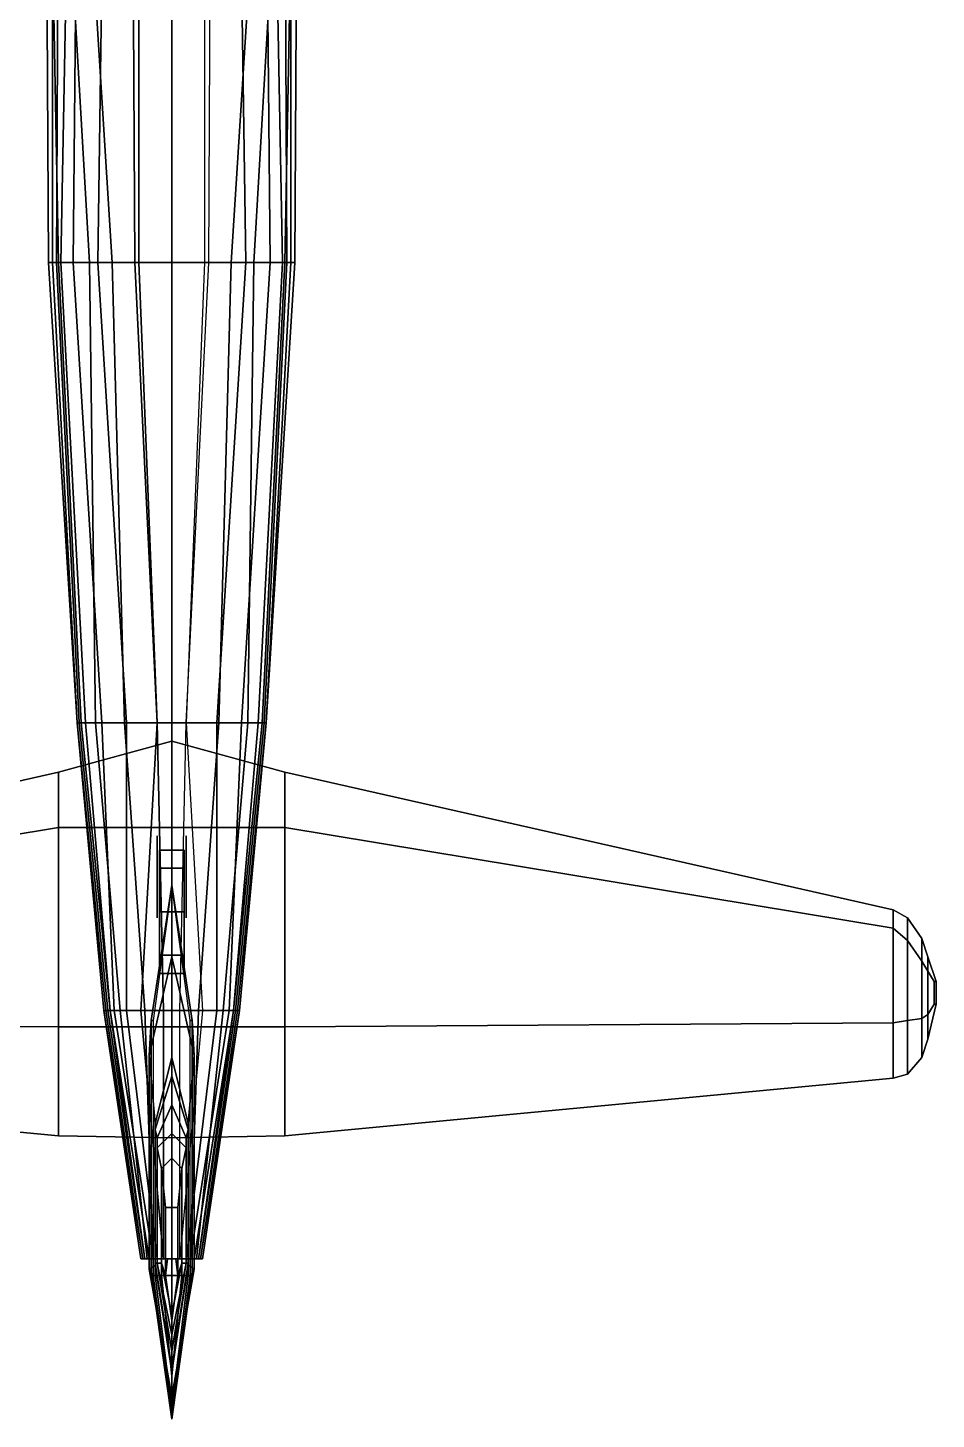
# Model space of a CAD drawing. Header units: millimetres. Extents: x -11 to 11, y -7.5 to 25.8.
# Drawn here: x -0.7 to 3.72, y -7.52 to -0.75 of the extents above; entities that cross this region are included whole.
import ezdxf

# ---------------------------------------------------------------- set-up
doc = ezdxf.new("R2010")
doc.units = ezdxf.units.MM
for name, color, linetype in [('h2', 7, 'Continuous'), ('shassis', 3, 'Continuous'), ('wheel', 2, 'Continuous'), ('wing1', 5, 'Continuous'), ('wing2', 5, 'Continuous')]:
    doc.layers.add(name, color=color, linetype=linetype)

msp = doc.modelspace()

# ---------------------------------------------------------------- linework, layer by layer
for points in [[(0, -5.76, 2.47), (0, -5.76, 2.45), (0, 3.07, 0.83), (0, 3.12, 0.84)], [(0, 3.12, 0.84), (0, 3.07, 0.83), (0, -5.76, 2.45), (0, -5.76, 2.47)], [(-0.59, 0.18, 0.55), (-0.61, 0.18, 0.4), (-0.6, -1.89, 0.25), (-0.55, -1.89, 0.42)], [(-0.61, 0.18, 0.16), (-0.58, 0.18, -0.1), (-0.58, -1.89, -0.19), (-0.6, -1.89, 0.03)], [(-0.61, 0.18, 0.4), (-0.61, 0.18, 0.16), (-0.6, -1.89, 0.03), (-0.6, -1.89, 0.25)], [(-0.52, 0.18, 0.63), (-0.59, 0.18, 0.55), (-0.55, -1.89, 0.42), (-0.4, -1.89, 0.58)], [(-0.58, 0.18, -0.1), (-0.55, 0.18, -0.28), (-0.56, -1.89, -0.3), (-0.58, -1.89, -0.19)], [(-0.55, 0.18, -0.28), (-0.5, 0.18, -0.47), (-0.54, -1.89, -0.37), (-0.56, -1.89, -0.3)], [(-0.5, 0.18, -0.47), (-0.46, 0.18, -0.53), (-0.48, -1.89, -0.47), (-0.54, -1.89, -0.37)], [(-0.42, 0.18, 0.68), (-0.52, 0.18, 0.63), (-0.4, -1.89, 0.58), (-0.29, -1.89, 0.64)], [(-0.46, 0.18, -0.53), (-0.33, 0.18, -0.64), (-0.36, -1.89, -0.56), (-0.48, -1.89, -0.47)], [(-0.19, 0.18, 0.73), (-0.42, 0.18, 0.68), (-0.29, -1.89, 0.64), (-0.18, -1.89, 0.68)], [(-0.33, 0.18, -0.64), (-0.16, 0.18, -0.71), (-0.16, -1.89, -0.61), (-0.36, -1.89, -0.56)], [(0.19, 0.18, 0.73), (-0.19, 0.18, 0.73), (-0.18, -1.89, 0.68), (0.18, -1.89, 0.68)], [(0.16, -1.89, -0.61), (-0.16, -1.89, -0.61), (-0.16, 0.18, -0.71), (0.16, 0.18, -0.71)], [(0, -1.71, 1.71), (0, -1.75, 1.72), (0, -1.88, 0.68), (0, -1.85, 0.68)], [(0, -1.85, 0.68), (0, -1.88, 0.68), (0, -1.75, 1.72), (0, -1.71, 1.71)], [(-0.55, -1.89, 0.42), (-0.6, -1.89, 0.25), (-0.46, -4.13, -0.11), (-0.44, -4.13, 0.13)], [(-0.6, -1.89, 0.25), (-0.6, -1.89, 0.03), (-0.46, -4.13, -0.18), (-0.46, -4.13, -0.11)], [(-0.6, -1.89, 0.03), (-0.58, -1.89, -0.19), (-0.46, -4.13, -0.23), (-0.46, -4.13, -0.18)], [(-0.58, -1.89, -0.19), (-0.56, -1.89, -0.3), (-0.45, -4.13, -0.28), (-0.46, -4.13, -0.23)], [(-0.56, -1.89, -0.3), (-0.54, -1.89, -0.37), (-0.42, -4.13, -0.32), (-0.45, -4.13, -0.28)], [(-0.4, -1.89, 0.58), (-0.55, -1.89, 0.42), (-0.44, -4.13, 0.13), (-0.37, -4.13, 0.39)], [(-0.54, -1.89, -0.37), (-0.48, -1.89, -0.47), (-0.34, -4.13, -0.38), (-0.42, -4.13, -0.32)], [(-0.48, -1.89, -0.47), (-0.36, -1.89, -0.56), (-0.22, -4.13, -0.42), (-0.34, -4.13, -0.38)], [(-0.29, -1.89, 0.64), (-0.4, -1.89, 0.58), (-0.37, -4.13, 0.39), (-0.23, -4.13, 0.56)], [(-0.36, -1.89, -0.56), (-0.16, -1.89, -0.61), (-0.07, -4.13, -0.44), (-0.22, -4.13, -0.42)], [(-0.18, -1.89, 0.68), (-0.29, -1.89, 0.64), (-0.23, -4.13, 0.56), (-0.07, -4.13, 0.63)], [(0.18, -1.89, 0.68), (-0.18, -1.89, 0.68), (-0.07, -4.13, 0.63), (0.07, -4.13, 0.63)], [(0.07, -4.13, -0.44), (-0.07, -4.13, -0.44), (-0.16, -1.89, -0.61), (0.16, -1.89, -0.61)], [(-0.44, -4.13, 0.13), (-0.46, -4.13, -0.11), (-0.33, -5.53, 0.19), (-0.3, -5.53, 0.33)], [(-0.46, -4.13, -0.18), (-0.46, -4.13, -0.23), (-0.32, -5.53, -0.11), (-0.33, -5.53, -0.08)], [(-0.46, -4.13, -0.23), (-0.45, -4.13, -0.28), (-0.31, -5.53, -0.15), (-0.32, -5.53, -0.11)], [(-0.46, -4.13, -0.11), (-0.46, -4.13, -0.18), (-0.33, -5.53, -0.08), (-0.33, -5.53, 0.19)], [(-0.45, -4.13, -0.28), (-0.42, -4.13, -0.32), (-0.3, -5.53, -0.19), (-0.31, -5.53, -0.15)], [(-0.37, -4.13, 0.39), (-0.44, -4.13, 0.13), (-0.3, -5.53, 0.33), (-0.25, -5.53, 0.45)], [(-0.42, -4.13, -0.32), (-0.34, -4.13, -0.38), (-0.28, -5.53, -0.22), (-0.3, -5.53, -0.19)], [(-0.23, -4.13, 0.56), (-0.37, -4.13, 0.39), (-0.25, -5.53, 0.45), (-0.13, -5.53, 0.56)], [(-0.34, -4.13, -0.38), (-0.22, -4.13, -0.42), (-0.22, -5.53, -0.26), (-0.28, -5.53, -0.22)], [(-0.07, -4.13, 0.63), (-0.23, -4.13, 0.56), (-0.13, -5.53, 0.56), (-0.04, -5.53, 0.6)], [(-0.22, -4.13, -0.42), (-0.07, -4.13, -0.44), (-0.15, -5.53, -0.28), (-0.22, -5.53, -0.26)], [(0.15, -5.53, -0.28), (-0.15, -5.53, -0.28), (-0.07, -4.13, -0.44), (0.07, -4.13, -0.44)], [(0.07, -4.13, 0.63), (-0.07, -4.13, 0.63), (-0.04, -5.53, 0.6), (0.04, -5.53, 0.6)], [(0, -5.27, 1.37), (0, -4.92, 0.53), (-0.1, -5.58, 0.53), (-0.11, -5.75, 1.37)], [(0, -4.92, 0.53), (0, -4.92, 0.39), (-0.09, -5.58, 0.39), (-0.1, -5.58, 0.53)], [(0.1, -5.58, 0.53), (0.09, -5.58, 0.39), (0, -4.92, 0.39), (0, -4.92, 0.53)], [(0.11, -5.75, 1.37), (0.1, -5.58, 0.53), (0, -4.92, 0.53), (0, -5.27, 1.37)], [(0, -5.76, 2.47), (0, -5.27, 1.37), (-0.11, -5.75, 1.37), (-0.08, -6.08, 2.47)], [(0.08, -6.08, 2.47), (0.11, -5.75, 1.37), (0, -5.27, 1.37), (0, -5.76, 2.47)], [(-0.3, -5.53, 0.33), (-0.33, -5.53, 0.19), (-0.15, -6.74, 0.38), (-0.13, -6.74, 0.41)], [(-0.33, -5.53, 0.19), (-0.33, -5.53, -0.08), (-0.14, -6.74, -0.01), (-0.15, -6.74, 0.38)], [(-0.33, -5.53, -0.08), (-0.32, -5.53, -0.11), (-0.14, -6.74, -0.05), (-0.14, -6.74, -0.01)], [(-0.32, -5.53, -0.11), (-0.31, -5.53, -0.15), (-0.13, -6.74, -0.08), (-0.14, -6.74, -0.05)], [(-0.31, -5.53, -0.15), (-0.3, -5.53, -0.19), (-0.11, -6.74, -0.11), (-0.13, -6.74, -0.08)], [(-0.25, -5.53, 0.45), (-0.3, -5.53, 0.33), (-0.13, -6.74, 0.41), (-0.12, -6.74, 0.43)], [(-0.3, -5.53, -0.19), (-0.28, -5.53, -0.22), (-0.09, -6.74, -0.14), (-0.11, -6.74, -0.11)], [(-0.28, -5.53, -0.22), (-0.22, -5.53, -0.26), (-0.07, -6.74, -0.16), (-0.09, -6.74, -0.14)], [(-0.13, -5.53, 0.56), (-0.25, -5.53, 0.45), (-0.12, -6.74, 0.43), (-0.09, -6.74, 0.45)], [(-0.22, -5.53, -0.26), (-0.15, -5.53, -0.28), (-0.04, -6.74, -0.17), (-0.07, -6.74, -0.16)], [(0.04, -6.74, -0.17), (-0.04, -6.74, -0.17), (-0.15, -5.53, -0.28), (0.15, -5.53, -0.28)], [(-0.04, -5.53, 0.6), (-0.13, -5.53, 0.56), (-0.09, -6.74, 0.45), (-0.04, -6.74, 0.46)], [(0.04, -5.53, 0.6), (-0.04, -5.53, 0.6), (-0.04, -6.74, 0.46), (0.04, -6.74, 0.46)], [(-0.1, -5.58, 0.53), (-0.1, -6.81, 0.53), (-0.11, -6.79, 1.37), (-0.11, -5.75, 1.37)], [(-0.09, -5.58, 0.39), (-0.09, -6.82, 0.39), (-0.1, -6.81, 0.53), (-0.1, -5.58, 0.53)], [(0.1, -6.81, 0.53), (0.09, -6.82, 0.39), (0.09, -5.58, 0.39), (0.1, -5.58, 0.53)], [(0.11, -6.79, 1.37), (0.1, -6.81, 0.53), (0.1, -5.58, 0.53), (0.11, -5.75, 1.37)], [(-0.11, -5.75, 1.37), (-0.11, -6.79, 1.37), (-0.08, -6.77, 2.47), (-0.08, -6.08, 2.47)], [(0.08, -6.77, 2.47), (0.11, -6.79, 1.37), (0.11, -5.75, 1.37), (0.08, -6.08, 2.47)], [(0, -5.85, 2.59), (0, -5.76, 2.47), (-0.08, -6.08, 2.47), (-0.08, -6.11, 2.59)], [(0.08, -6.11, 2.59), (0.08, -6.08, 2.47), (0, -5.76, 2.47), (0, -5.85, 2.59)], [(0, -5.99, 2.71), (0, -5.85, 2.59), (-0.08, -6.11, 2.59), (-0.07, -6.15, 2.71)], [(0.07, -6.15, 2.71), (0.08, -6.11, 2.59), (0, -5.85, 2.59), (0, -5.99, 2.71)], [(0, -6.13, 2.77), (0, -5.99, 2.71), (-0.07, -6.15, 2.71), (-0.07, -6.2, 2.77)], [(0.07, -6.2, 2.77), (0.07, -6.15, 2.71), (0, -5.99, 2.71), (0, -6.13, 2.77)], [(-0.08, -6.08, 2.47), (-0.08, -6.77, 2.47), (-0.08, -6.76, 2.59), (-0.08, -6.11, 2.59)], [(0.08, -6.76, 2.59), (0.08, -6.77, 2.47), (0.08, -6.08, 2.47), (0.08, -6.11, 2.59)], [(-0.08, -6.11, 2.59), (-0.08, -6.76, 2.59), (-0.07, -6.76, 2.71), (-0.07, -6.15, 2.71)], [(0, -6.25, 2.81), (0, -6.13, 2.77), (-0.07, -6.2, 2.77), (-0.05, -6.3, 2.81)], [(-0.07, -6.15, 2.71), (-0.07, -6.76, 2.71), (-0.07, -6.76, 2.77), (-0.07, -6.2, 2.77)], [(0.05, -6.3, 2.81), (0.07, -6.2, 2.77), (0, -6.13, 2.77), (0, -6.25, 2.81)], [(0.07, -6.76, 2.71), (0.08, -6.76, 2.59), (0.08, -6.11, 2.59), (0.07, -6.15, 2.71)], [(0.07, -6.76, 2.77), (0.07, -6.76, 2.71), (0.07, -6.15, 2.71), (0.07, -6.2, 2.77)], [(-0.07, -6.2, 2.77), (-0.07, -6.76, 2.77), (-0.05, -6.76, 2.81), (-0.05, -6.3, 2.81)], [(0.05, -6.76, 2.81), (0.07, -6.76, 2.77), (0.07, -6.2, 2.77), (0.05, -6.3, 2.81)], [(0, -6.49, 2.86), (0, -6.25, 2.81), (-0.05, -6.3, 2.81), (-0.03, -6.49, 2.85)], [(0.03, -6.49, 2.85), (0.05, -6.3, 2.81), (0, -6.25, 2.81), (0, -6.49, 2.86)], [(-0.05, -6.3, 2.81), (-0.05, -6.76, 2.81), (-0.03, -6.82, 2.85), (-0.03, -6.49, 2.85)], [(0.03, -6.82, 2.85), (0.05, -6.76, 2.81), (0.05, -6.3, 2.81), (0.03, -6.49, 2.85)], [(-0.03, -6.49, 2.85), (-0.03, -6.82, 2.85), (0, -6.82, 2.86), (0, -6.49, 2.86)], [(0, -6.49, 2.86), (0, -6.82, 2.86), (0.03, -6.82, 2.85), (0.03, -6.49, 2.85)], [(-0.08, -6.77, 2.47), (-0.11, -6.79, 1.37), (0, -7.41, 1.37), (0, -7.29, 2.47)], [(-0.08, -6.74, 0.22), (-0.08, -6.82, 0.22), (-0.09, -6.82, 0.39), (-0.09, -6.74, 0.39)], [(-0.05, -6.74, 0.05), (-0.05, -6.82, 0.05), (-0.08, -6.82, 0.22), (-0.08, -6.74, 0.22)], [(-0.07, -6.76, 2.71), (-0.08, -6.76, 2.59), (0, -7.27, 2.59), (0, -7.19, 2.71)], [(-0.08, -6.76, 2.59), (-0.08, -6.77, 2.47), (0, -7.29, 2.47), (0, -7.27, 2.59)], [(-0.07, -6.76, 2.77), (-0.07, -6.76, 2.71), (0, -7.19, 2.71), (0, -7.11, 2.77)], [(-0.05, -6.76, 2.81), (-0.07, -6.76, 2.77), (0, -7.11, 2.77), (0, -7.01, 2.81)], [(-0.02, -6.74, -0.12), (-0.03, -6.82, -0.06), (-0.05, -6.82, 0.05), (-0.05, -6.74, 0.05)], [(-0.03, -6.82, 2.85), (-0.05, -6.76, 2.81), (0, -7.01, 2.81), (0, -6.82, 2.86)], [(0, -6.74, -0.12), (0, -7.04, -0.06), (-0.03, -6.82, -0.06), (-0.02, -6.74, -0.12)], [(0.02, -6.74, -0.12), (0.03, -6.82, -0.06), (0, -7.04, -0.06), (0, -6.74, -0.12)], [(0, -7.27, 2.59), (0, -7.29, 2.47), (0.08, -6.77, 2.47), (0.08, -6.76, 2.59)], [(0, -7.19, 2.71), (0, -7.27, 2.59), (0.08, -6.76, 2.59), (0.07, -6.76, 2.71)], [(0, -7.11, 2.77), (0, -7.19, 2.71), (0.07, -6.76, 2.71), (0.07, -6.76, 2.77)], [(0, -7.01, 2.81), (0, -7.11, 2.77), (0.07, -6.76, 2.77), (0.05, -6.76, 2.81)], [(0, -6.82, 2.86), (0, -7.01, 2.81), (0.05, -6.76, 2.81), (0.03, -6.82, 2.85)], [(0, -7.29, 2.47), (0, -7.41, 1.37), (0.11, -6.79, 1.37), (0.08, -6.77, 2.47)], [(0.05, -6.82, 0.05), (0.03, -6.82, -0.06), (0.02, -6.74, -0.12), (0.05, -6.74, 0.05)], [(0.08, -6.82, 0.22), (0.05, -6.82, 0.05), (0.05, -6.74, 0.05), (0.08, -6.74, 0.22)], [(0.09, -6.82, 0.39), (0.08, -6.82, 0.22), (0.08, -6.74, 0.22), (0.09, -6.74, 0.39)], [(-0.11, -6.79, 1.37), (-0.1, -6.81, 0.53), (0, -7.52, 0.53), (0, -7.41, 1.37)], [(-0.1, -6.81, 0.53), (-0.09, -6.82, 0.39), (0, -7.52, 0.39), (0, -7.52, 0.53)], [(-0.09, -6.82, 0.39), (-0.08, -6.82, 0.22), (0, -7.47, 0.22), (0, -7.52, 0.39)], [(-0.08, -6.82, 0.22), (-0.05, -6.82, 0.05), (0, -7.31, 0.05), (0, -7.47, 0.22)], [(-0.05, -6.82, 0.05), (-0.03, -6.82, -0.06), (0, -7.04, -0.06), (0, -7.31, 0.05)], [(0, -7.41, 1.37), (0, -7.52, 0.53), (0.1, -6.81, 0.53), (0.11, -6.79, 1.37)], [(0, -7.52, 0.53), (0, -7.52, 0.39), (0.09, -6.82, 0.39), (0.1, -6.81, 0.53)], [(0, -7.31, 0.05), (0, -7.04, -0.06), (0.03, -6.82, -0.06), (0.05, -6.82, 0.05)], [(0, -7.47, 0.22), (0, -7.31, 0.05), (0.05, -6.82, 0.05), (0.08, -6.82, 0.22)], [(0, -7.52, 0.39), (0, -7.47, 0.22), (0.08, -6.82, 0.22), (0.09, -6.82, 0.39)]]:
    msp.add_3dface(points)
at = {"layer": 'h2'}
for points in [[(0.33, 0.18, -0.64), (0.16, 0.18, -0.71), (0.16, -1.89, -0.61), (0.36, -1.89, -0.56)], [(0.19, 0.18, 0.73), (0.42, 0.18, 0.68), (0.29, -1.89, 0.64), (0.18, -1.89, 0.68)], [(0.42, 0.18, 0.68), (0.52, 0.18, 0.63), (0.4, -1.89, 0.58), (0.29, -1.89, 0.64)], [(0.46, 0.18, -0.53), (0.33, 0.18, -0.64), (0.36, -1.89, -0.56), (0.48, -1.89, -0.47)], [(0.52, 0.18, 0.63), (0.59, 0.18, 0.55), (0.55, -1.89, 0.42), (0.4, -1.89, 0.58)], [(0.5, 0.18, -0.47), (0.46, 0.18, -0.53), (0.48, -1.89, -0.47), (0.54, -1.89, -0.37)], [(0.55, 0.18, -0.28), (0.5, 0.18, -0.47), (0.54, -1.89, -0.37), (0.56, -1.89, -0.3)], [(0.59, 0.18, 0.55), (0.61, 0.18, 0.4), (0.6, -1.89, 0.25), (0.55, -1.89, 0.42)], [(0.58, 0.18, -0.1), (0.55, 0.18, -0.28), (0.56, -1.89, -0.3), (0.58, -1.89, -0.19)], [(0.61, 0.18, 0.16), (0.58, 0.18, -0.1), (0.58, -1.89, -0.19), (0.6, -1.89, 0.03)], [(0.61, 0.18, 0.4), (0.61, 0.18, 0.16), (0.6, -1.89, 0.03), (0.6, -1.89, 0.25)], [(0.36, -1.89, -0.56), (0.16, -1.89, -0.61), (0.07, -4.13, -0.44), (0.22, -4.13, -0.42)], [(0.18, -1.89, 0.68), (0.29, -1.89, 0.64), (0.23, -4.13, 0.56), (0.07, -4.13, 0.63)], [(0.48, -1.89, -0.47), (0.36, -1.89, -0.56), (0.22, -4.13, -0.42), (0.34, -4.13, -0.38)], [(0.29, -1.89, 0.64), (0.4, -1.89, 0.58), (0.37, -4.13, 0.39), (0.23, -4.13, 0.56)], [(0.54, -1.89, -0.37), (0.48, -1.89, -0.47), (0.34, -4.13, -0.38), (0.42, -4.13, -0.32)], [(0.4, -1.89, 0.58), (0.55, -1.89, 0.42), (0.44, -4.13, 0.13), (0.37, -4.13, 0.39)], [(0.56, -1.89, -0.3), (0.54, -1.89, -0.37), (0.42, -4.13, -0.32), (0.45, -4.13, -0.28)], [(0.55, -1.89, 0.42), (0.6, -1.89, 0.25), (0.46, -4.13, -0.11), (0.44, -4.13, 0.13)], [(0.58, -1.89, -0.19), (0.56, -1.89, -0.3), (0.45, -4.13, -0.28), (0.46, -4.13, -0.23)], [(0.6, -1.89, 0.03), (0.58, -1.89, -0.19), (0.46, -4.13, -0.23), (0.46, -4.13, -0.18)], [(0.6, -1.89, 0.25), (0.6, -1.89, 0.03), (0.46, -4.13, -0.18), (0.46, -4.13, -0.11)], [(0.07, -4.13, 0.63), (0.23, -4.13, 0.56), (0.13, -5.53, 0.56), (0.04, -5.53, 0.6)], [(0.22, -4.13, -0.42), (0.07, -4.13, -0.44), (0.15, -5.53, -0.28), (0.22, -5.53, -0.26)], [(0.23, -4.13, 0.56), (0.37, -4.13, 0.39), (0.25, -5.53, 0.45), (0.13, -5.53, 0.56)], [(0.34, -4.13, -0.38), (0.22, -4.13, -0.42), (0.22, -5.53, -0.26), (0.28, -5.53, -0.22)], [(0.37, -4.13, 0.39), (0.44, -4.13, 0.13), (0.3, -5.53, 0.33), (0.25, -5.53, 0.45)], [(0.42, -4.13, -0.32), (0.34, -4.13, -0.38), (0.28, -5.53, -0.22), (0.3, -5.53, -0.19)], [(0.44, -4.13, 0.13), (0.46, -4.13, -0.11), (0.33, -5.53, 0.19), (0.3, -5.53, 0.33)], [(0.45, -4.13, -0.28), (0.42, -4.13, -0.32), (0.3, -5.53, -0.19), (0.31, -5.53, -0.15)], [(0.46, -4.13, -0.23), (0.45, -4.13, -0.28), (0.31, -5.53, -0.15), (0.32, -5.53, -0.11)], [(0.46, -4.13, -0.18), (0.46, -4.13, -0.23), (0.32, -5.53, -0.11), (0.33, -5.53, -0.08)], [(0.46, -4.13, -0.11), (0.46, -4.13, -0.18), (0.33, -5.53, -0.08), (0.33, -5.53, 0.19)], [(0.22, -5.53, -0.26), (0.15, -5.53, -0.28), (0.04, -6.74, -0.17), (0.07, -6.74, -0.16)], [(0.04, -5.53, 0.6), (0.13, -5.53, 0.56), (0.09, -6.74, 0.45), (0.04, -6.74, 0.46)], [(0.28, -5.53, -0.22), (0.22, -5.53, -0.26), (0.07, -6.74, -0.16), (0.09, -6.74, -0.14)], [(0.3, -5.53, -0.19), (0.28, -5.53, -0.22), (0.09, -6.74, -0.14), (0.11, -6.74, -0.11)], [(0.13, -5.53, 0.56), (0.25, -5.53, 0.45), (0.12, -6.74, 0.43), (0.09, -6.74, 0.45)], [(0.31, -5.53, -0.15), (0.3, -5.53, -0.19), (0.11, -6.74, -0.11), (0.13, -6.74, -0.08)], [(0.25, -5.53, 0.45), (0.3, -5.53, 0.33), (0.13, -6.74, 0.41), (0.12, -6.74, 0.43)], [(0.3, -5.53, 0.33), (0.33, -5.53, 0.19), (0.15, -6.74, 0.38), (0.13, -6.74, 0.41)], [(0.32, -5.53, -0.11), (0.31, -5.53, -0.15), (0.13, -6.74, -0.08), (0.14, -6.74, -0.05)], [(0.33, -5.53, 0.19), (0.33, -5.53, -0.08), (0.14, -6.74, -0.01), (0.15, -6.74, 0.38)], [(0.33, -5.53, -0.08), (0.32, -5.53, -0.11), (0.14, -6.74, -0.05), (0.14, -6.74, -0.01)]]:
    msp.add_3dface(points, dxfattribs=at)
at = {"layer": 'shassis'}
for points in [[(-0.07, -4.68, -0.31), (-0.07, -4.68, -0.53), (-0.07, -4.83, -0.46), (-0.07, -4.83, -0.31)], [(-0.07, -4.83, -0.31), (-0.07, -4.83, -0.46), (-0.07, -4.68, -0.53), (-0.07, -4.68, -0.31)], [(-0.07, -4.83, -0.46), (-0.07, -5.08, -0.78), (-0.07, -5.05, -0.81), (-0.07, -4.68, -0.53)], [(-0.07, -4.68, -0.53), (-0.07, -5.05, -0.81), (-0.07, -5.08, -0.78), (-0.07, -4.83, -0.46)], [(0.07, -4.68, -0.53), (0.07, -5.05, -0.81), (0.07, -5.08, -0.78), (0.07, -4.83, -0.46)], [(0.07, -4.83, -0.46), (0.07, -5.08, -0.78), (0.07, -5.05, -0.81), (0.07, -4.68, -0.53)], [(0.07, -4.83, -0.31), (0.07, -4.83, -0.46), (0.07, -4.68, -0.53), (0.07, -4.68, -0.31)], [(0.07, -4.68, -0.31), (0.07, -4.68, -0.53), (0.07, -4.83, -0.46), (0.07, -4.83, -0.31)]]:
    msp.add_3dface(points, dxfattribs=at)
at = {"layer": 'wheel'}
for points in [[(0.06, -4.8379, -0.5679), (0.06, -4.75, -0.78), (-0.06, -4.75, -0.78), (-0.06, -4.8379, -0.5679)], [(0.06, -4.75, -0.78), (0.06, -4.8379, -0.9921), (-0.06, -4.8379, -0.9921), (-0.06, -4.75, -0.78)], [(-0.06, -5.05, -1.08), (-0.06, -4.8379, -0.5679), (-0.06, -4.75, -0.78), (-0.06, -4.8379, -0.9921)], [(0.06, -4.8379, -0.9921), (0.06, -4.75, -0.78), (0.06, -4.8379, -0.5679), (0.06, -5.05, -1.08)], [(0.06, -5.05, -0.48), (0.06, -4.8379, -0.5679), (-0.06, -4.8379, -0.5679), (-0.06, -5.05, -0.48)], [(0.06, -4.8379, -0.9921), (0.06, -5.05, -1.08), (-0.06, -5.05, -1.08), (-0.06, -4.8379, -0.9921)], [(-0.06, -5.2621, -0.9921), (-0.06, -5.05, -0.48), (-0.06, -4.8379, -0.5679), (-0.06, -5.05, -1.08)], [(0.06, -5.05, -1.08), (0.06, -4.8379, -0.5679), (0.06, -5.05, -0.48), (0.06, -5.2621, -0.9921)], [(0.06, -5.2621, -0.5679), (0.06, -5.05, -0.48), (-0.06, -5.05, -0.48), (-0.06, -5.2621, -0.5679)], [(0.06, -5.05, -1.08), (0.06, -5.2621, -0.9921), (-0.06, -5.2621, -0.9921), (-0.06, -5.05, -1.08)], [(-0.06, -5.35, -0.78), (-0.06, -5.2621, -0.5679), (-0.06, -5.05, -0.48), (-0.06, -5.2621, -0.9921)], [(0.06, -5.2621, -0.9921), (0.06, -5.05, -0.48), (0.06, -5.2621, -0.5679), (0.06, -5.35, -0.78)], [(0.06, -5.35, -0.78), (0.06, -5.2621, -0.5679), (-0.06, -5.2621, -0.5679), (-0.06, -5.35, -0.78)], [(0.06, -5.2621, -0.9921), (0.06, -5.35, -0.78), (-0.06, -5.35, -0.78), (-0.06, -5.2621, -0.9921)]]:
    msp.add_3dface(points, dxfattribs=at)
at = {"layer": 'wing1'}
for points in [[(-0.55, -4.64, 0.41), (0, -4.64, 0.48), (0, -4.22, 0.32), (-0.55, -4.37, 0.3)], [(-0.55, -4.37, 0.3), (0, -4.22, 0.32), (0, -4.64, 0.06), (-0.55, -4.64, 0.17)], [(-3.51, -5.13, 0.39), (-0.55, -4.64, 0.41), (-0.55, -4.37, 0.3), (-3.51, -5.04, 0.32)], [(-3.51, -5.04, 0.32), (-0.55, -4.37, 0.3), (-0.55, -4.64, 0.17), (-3.51, -5.13, 0.24)], [(-3.51, -5.59, 0.39), (-0.55, -5.61, 0.41), (-0.55, -4.64, 0.41), (-3.51, -5.13, 0.39)], [(-0.55, -4.64, 0.17), (-0.55, -5.61, 0.17), (-3.51, -5.59, 0.24), (-3.51, -5.13, 0.24)], [(-0.55, -5.61, 0.41), (0, -5.61, 0.48), (0, -4.64, 0.48), (-0.55, -4.64, 0.41)], [(0, -4.64, 0.06), (0, -5.61, 0.06), (-0.55, -5.61, 0.17), (-0.55, -4.64, 0.17)], [(-3.51, -5.86, 0.32), (-0.55, -6.14, 0.3), (-0.55, -5.61, 0.41), (-3.51, -5.59, 0.39)], [(-3.51, -5.59, 0.24), (-0.55, -5.61, 0.17), (-0.55, -6.14, 0.3), (-3.51, -5.86, 0.32)], [(-0.55, -6.14, 0.3), (0, -6.15, 0.32), (0, -5.61, 0.48), (-0.55, -5.61, 0.41)], [(-0.55, -5.61, 0.17), (0, -5.61, 0.06), (0, -6.15, 0.32), (-0.55, -6.14, 0.3)]]:
    msp.add_3dface(points, dxfattribs=at)
at = {"layer": 'wing2'}
for points in [[(0.55, -4.37, 0.3), (0, -4.22, 0.32), (0, -4.64, 0.06), (0.55, -4.64, 0.17)], [(0.55, -4.64, 0.41), (0, -4.64, 0.48), (0, -4.22, 0.32), (0.55, -4.37, 0.3)], [(3.51, -5.04, 0.32), (0.55, -4.37, 0.3), (0.55, -4.64, 0.17), (3.51, -5.13, 0.24)], [(3.51, -5.13, 0.39), (0.55, -4.64, 0.41), (0.55, -4.37, 0.3), (3.51, -5.04, 0.32)], [(0, -4.64, 0.06), (0, -5.61, 0.06), (0.55, -5.61, 0.17), (0.55, -4.64, 0.17)], [(0.55, -5.61, 0.41), (0, -5.61, 0.48), (0, -4.64, 0.48), (0.55, -4.64, 0.41)], [(0.55, -4.64, 0.17), (0.55, -5.61, 0.17), (3.51, -5.59, 0.24), (3.51, -5.13, 0.24)], [(3.51, -5.59, 0.39), (0.55, -5.61, 0.41), (0.55, -4.64, 0.41), (3.51, -5.13, 0.39)], [(3.58, -5.08, 0.32), (3.51, -5.04, 0.32), (3.51, -5.13, 0.24), (3.58, -5.19, 0.25)], [(3.58, -5.19, 0.39), (3.51, -5.13, 0.39), (3.51, -5.04, 0.32), (3.58, -5.08, 0.32)], [(3.51, -5.13, 0.24), (3.51, -5.59, 0.24), (3.58, -5.58, 0.25), (3.58, -5.19, 0.25)], [(3.58, -5.58, 0.39), (3.51, -5.59, 0.39), (3.51, -5.13, 0.39), (3.58, -5.19, 0.39)], [(3.65, -5.18, 0.32), (3.58, -5.08, 0.32), (3.58, -5.19, 0.25), (3.65, -5.29, 0.26)], [(3.65, -5.29, 0.39), (3.58, -5.19, 0.39), (3.58, -5.08, 0.32), (3.65, -5.18, 0.32)], [(3.58, -5.19, 0.25), (3.58, -5.58, 0.25), (3.65, -5.57, 0.26), (3.65, -5.29, 0.26)], [(3.65, -5.57, 0.39), (3.58, -5.58, 0.39), (3.58, -5.19, 0.39), (3.65, -5.29, 0.39)], [(3.68, -5.27, 0.32), (3.65, -5.18, 0.32), (3.65, -5.29, 0.26), (3.68, -5.34, 0.27)], [(3.68, -5.34, 0.38), (3.65, -5.29, 0.39), (3.65, -5.18, 0.32), (3.68, -5.27, 0.32)], [(3.72, -5.39, 0.32), (3.68, -5.27, 0.32), (3.68, -5.34, 0.27), (3.71, -5.39, 0.29)], [(3.71, -5.39, 0.36), (3.68, -5.34, 0.38), (3.68, -5.27, 0.32), (3.72, -5.39, 0.32)], [(3.65, -5.29, 0.26), (3.65, -5.57, 0.26), (3.68, -5.55, 0.27), (3.68, -5.34, 0.27)], [(3.68, -5.55, 0.38), (3.65, -5.57, 0.39), (3.65, -5.29, 0.39), (3.68, -5.34, 0.38)], [(3.68, -5.34, 0.27), (3.68, -5.55, 0.27), (3.71, -5.5, 0.29), (3.71, -5.39, 0.29)], [(3.71, -5.5, 0.36), (3.68, -5.55, 0.38), (3.68, -5.34, 0.38), (3.71, -5.39, 0.36)], [(3.71, -5.39, 0.29), (3.71, -5.5, 0.29), (3.72, -5.5, 0.32), (3.72, -5.39, 0.32)], [(3.72, -5.39, 0.32), (3.72, -5.5, 0.32), (3.71, -5.5, 0.36), (3.71, -5.39, 0.36)], [(3.68, -5.55, 0.27), (3.65, -5.57, 0.26), (3.65, -5.76, 0.32), (3.68, -5.67, 0.32)], [(3.68, -5.67, 0.32), (3.65, -5.76, 0.32), (3.65, -5.57, 0.39), (3.68, -5.55, 0.38)], [(3.71, -5.5, 0.29), (3.68, -5.55, 0.27), (3.68, -5.67, 0.32), (3.72, -5.5, 0.32)], [(3.72, -5.5, 0.32), (3.68, -5.67, 0.32), (3.68, -5.55, 0.38), (3.71, -5.5, 0.36)], [(0.55, -5.61, 0.17), (0, -5.61, 0.06), (0, -6.15, 0.32), (0.55, -6.14, 0.3)], [(0.55, -6.14, 0.3), (0, -6.15, 0.32), (0, -5.61, 0.48), (0.55, -5.61, 0.41)], [(3.51, -5.59, 0.24), (0.55, -5.61, 0.17), (0.55, -6.14, 0.3), (3.51, -5.86, 0.32)], [(3.51, -5.86, 0.32), (0.55, -6.14, 0.3), (0.55, -5.61, 0.41), (3.51, -5.59, 0.39)], [(3.58, -5.58, 0.25), (3.51, -5.59, 0.24), (3.51, -5.86, 0.32), (3.58, -5.84, 0.32)], [(3.58, -5.84, 0.32), (3.51, -5.86, 0.32), (3.51, -5.59, 0.39), (3.58, -5.58, 0.39)], [(3.65, -5.57, 0.26), (3.58, -5.58, 0.25), (3.58, -5.84, 0.32), (3.65, -5.76, 0.32)], [(3.65, -5.76, 0.32), (3.58, -5.84, 0.32), (3.58, -5.58, 0.39), (3.65, -5.57, 0.39)]]:
    msp.add_3dface(points, dxfattribs=at)

doc.saveas('drawing.dxf')
